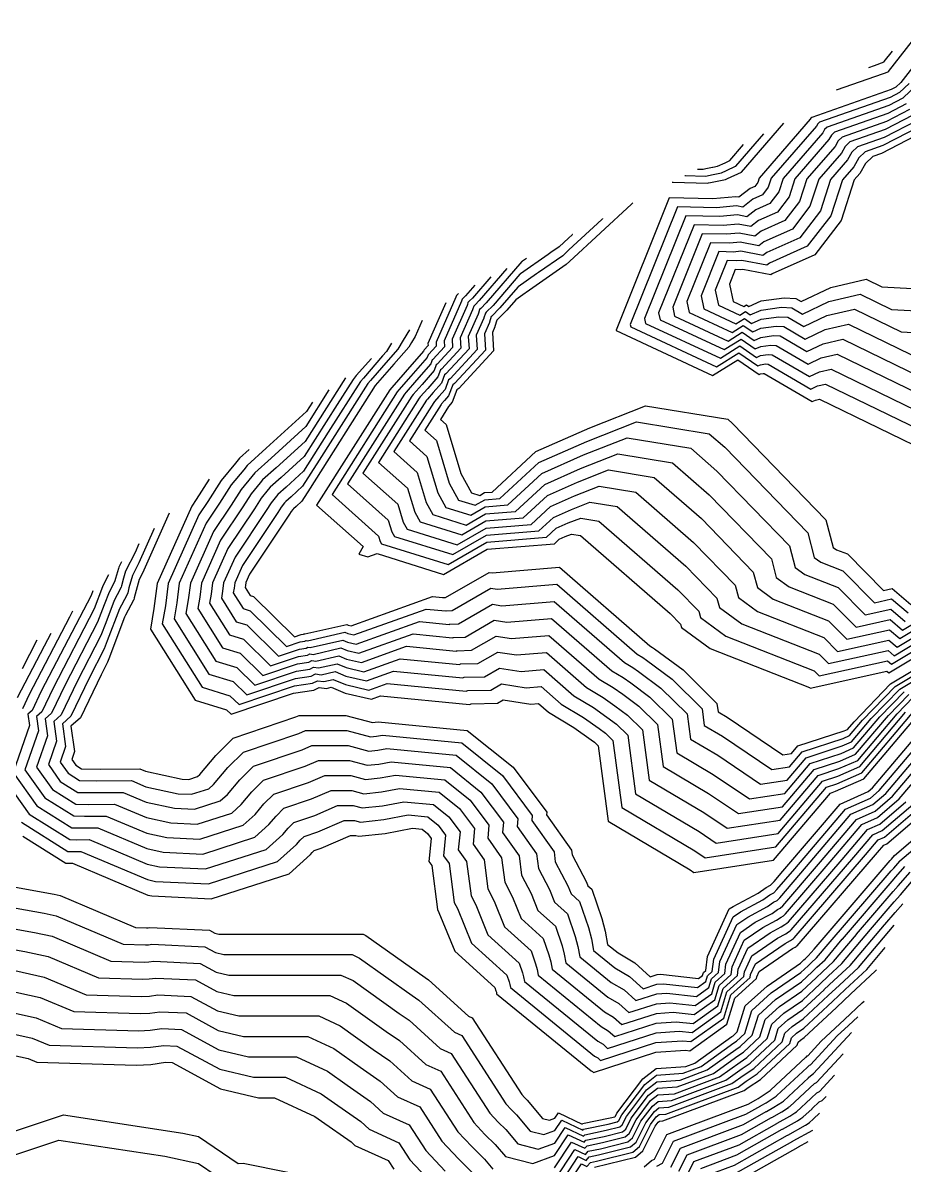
# Model space of a CAD drawing. Header units: millimetres. Extents: x 1157528 to 1158127, y 1280646 to 1281429.
# Drawn here: x 1158005.2 to 1158059.5, y 1281334.3 to 1281404.7 of the extents above; entities that cross this region are included whole.
import ezdxf

# ---------------------------------------------------------------- set-up
doc = ezdxf.new("R2010")
doc.units = ezdxf.units.MM
doc.layers.add('OCTUBRE', color=31, linetype='Continuous')

msp = doc.modelspace()

# ---------------------------------------------------------------- linework, layer by layer
at = {"layer": 'OCTUBRE', "flags": 128}
for points, elevation in [([(1158062.14, 1281404.745), (1158059.273, 1281401.067), (1158058.975, 1281400.787), (1158058.691, 1281400.639), (1158053.786, 1281398.914), (1158053.736, 1281398.868), (1158053.698, 1281398.799), (1158050.554, 1281395.176), (1158050.464, 1281394.899), (1158050.283, 1281394.663), (1158049.992, 1281394.532), (1158049.29, 1281393.986), (1158049.097, 1281394.023), (1158047.698, 1281393.888), (1158045.003, 1281393.956), (1158045.003, 1281393.956), (1158041.728, 1281385.799), (1158041.736, 1281385.765), (1158047.671, 1281382.999), (1158049.227, 1281383.971), (1158050.54, 1281383.067), (1158050.624, 1281383.104), (1158050.782, 1281383.126), (1158050.86, 1281383.121), (1158053.822, 1281381.39), (1158054.025, 1281381.487), (1158054.268, 1281381.543), (1158061.546, 1281378.009)], 239.5), ([(1158055.31, 1281400.604), (1158058.208, 1281401.622), (1158058.503, 1281401.734), (1158058.509, 1281401.742), (1158060.357, 1281404.111)], 240.5), ([(1158057.305, 1281401.99), (1158057.65, 1281402.111), (1158058.241, 1281402.334), (1158058.254, 1281402.351), (1158058.762, 1281403.003)], 241), ([(1158059.781, 1281401), (1158059.185, 1281400.44), (1158058.616, 1281400.145), (1158054.257, 1281398.612), (1158054.157, 1281398.52), (1158054.081, 1281398.382), (1158051.286, 1281395.161), (1158051.106, 1281394.606), (1158050.745, 1281394.135), (1158050.161, 1281393.874), (1158049.538, 1281393.388), (1158049.151, 1281393.462), (1158047.908, 1281393.342), (1158045.512, 1281393.402), (1158045.512, 1281393.402), (1158042.601, 1281386.152), (1158042.636, 1281385.989), (1158047.912, 1281383.53), (1158049.295, 1281384.394), (1158050.462, 1281383.591), (1158050.63, 1281383.665), (1158050.945, 1281383.709), (1158051.103, 1281383.699), (1158053.736, 1281382.16), (1158054.141, 1281382.354), (1158054.626, 1281382.466), (1158062.312, 1281378.735)], 239), ([(1158060.29, 1281400.934), (1158059.395, 1281400.094), (1158058.542, 1281399.65), (1158054.727, 1281398.309), (1158054.577, 1281398.171), (1158054.463, 1281397.964), (1158052.017, 1281395.146), (1158051.749, 1281394.314), (1158051.206, 1281393.608), (1158050.331, 1281393.215), (1158049.785, 1281392.79), (1158049.205, 1281392.901), (1158048.117, 1281392.796), (1158046.021, 1281392.849), (1158046.021, 1281392.849), (1158043.474, 1281386.505), (1158043.536, 1281386.214), (1158048.153, 1281384.062), (1158049.362, 1281384.818), (1158050.384, 1281384.115), (1158050.636, 1281384.226), (1158051.109, 1281384.291), (1158051.345, 1281384.277), (1158053.649, 1281382.931), (1158054.257, 1281383.222), (1158054.985, 1281383.39), (1158061.71, 1281380.125)], 238.5), ([(1158059.605, 1281399.748), (1158058.467, 1281399.156), (1158055.198, 1281398.007), (1158054.998, 1281397.823), (1158054.846, 1281397.546), (1158052.749, 1281395.131), (1158052.391, 1281394.022), (1158051.667, 1281393.08), (1158050.5, 1281392.557), (1158050.033, 1281392.192), (1158049.259, 1281392.34), (1158048.327, 1281392.25), (1158046.53, 1281392.295), (1158046.53, 1281392.295), (1158044.347, 1281386.858), (1158044.436, 1281386.438), (1158048.393, 1281384.593), (1158049.43, 1281385.241), (1158050.306, 1281384.639), (1158050.641, 1281384.787), (1158051.272, 1281384.874), (1158051.588, 1281384.855), (1158053.562, 1281383.701), (1158054.373, 1281384.09), (1158055.343, 1281384.313), (1158061.108, 1281381.515)], 238), ([(1158059.816, 1281399.401), (1158058.393, 1281398.662), (1158055.668, 1281397.704), (1158055.418, 1281397.474), (1158055.228, 1281397.129), (1158053.481, 1281395.116), (1158053.033, 1281393.729), (1158052.129, 1281392.552), (1158050.67, 1281391.898), (1158050.281, 1281391.594), (1158049.313, 1281391.779), (1158048.536, 1281391.704), (1158047.039, 1281391.742), (1158047.039, 1281391.742), (1158045.22, 1281387.211), (1158045.336, 1281386.662), (1158048.634, 1281385.125), (1158049.498, 1281385.665), (1158050.228, 1281385.163), (1158050.647, 1281385.348), (1158051.436, 1281385.457), (1158051.83, 1281385.434), (1158053.475, 1281384.471), (1158054.489, 1281384.958), (1158055.702, 1281385.237), (1158060.506, 1281382.905)], 237.5), ([(1158060.026, 1281399.055), (1158058.318, 1281398.168), (1158056.138, 1281397.401), (1158055.838, 1281397.125), (1158055.61, 1281396.711), (1158054.213, 1281395.1), (1158053.675, 1281393.437), (1158052.59, 1281392.024), (1158050.84, 1281391.239), (1158050.528, 1281390.997), (1158049.368, 1281391.219), (1158048.746, 1281391.159), (1158047.548, 1281391.189), (1158047.548, 1281391.189), (1158046.093, 1281387.564), (1158046.236, 1281386.886), (1158048.874, 1281385.657), (1158049.566, 1281386.089), (1158050.149, 1281385.687), (1158050.653, 1281385.909), (1158051.599, 1281386.04), (1158052.072, 1281386.012), (1158053.389, 1281385.242), (1158054.605, 1281385.825), (1158056.061, 1281386.161), (1158059.903, 1281384.295)], 237), ([(1158045.183, 1281394.917), (1158045.244, 1281394.916), (1158045.246, 1281394.916), (1158045.246, 1281394.916), (1158047.358, 1281394.863), (1158047.415, 1281394.874), (1158047.552, 1281394.902), (1158047.553, 1281394.902), (1158048.479, 1281395.09), (1158048.601, 1281395.146), (1158048.602, 1281395.147), (1158049.458, 1281395.544), (1158049.46, 1281395.547), (1158052.073, 1281398.558)], 240.5), ([(1158060.236, 1281398.709), (1158058.244, 1281397.674), (1158056.609, 1281397.099), (1158056.259, 1281396.777), (1158055.993, 1281396.293), (1158054.945, 1281395.085), (1158054.318, 1281393.145), (1158053.051, 1281391.496), (1158051.009, 1281390.581), (1158050.775, 1281390.399), (1158049.422, 1281390.658), (1158048.955, 1281390.613), (1158048.057, 1281390.635), (1158048.057, 1281390.635), (1158046.965, 1281387.916), (1158047.137, 1281387.11), (1158049.115, 1281386.188), (1158049.634, 1281386.512), (1158050.071, 1281386.211), (1158050.659, 1281386.47), (1158051.763, 1281386.622), (1158052.315, 1281386.59), (1158053.302, 1281386.012), (1158054.721, 1281386.693), (1158056.419, 1281387.084), (1158059.301, 1281385.685), (1158062.964, 1281385.49)], 236.5), ([(1158060.446, 1281398.363), (1158058.169, 1281397.179), (1158057.079, 1281396.796), (1158056.679, 1281396.428), (1158056.375, 1281395.875), (1158055.676, 1281395.07), (1158054.96, 1281392.852), (1158053.512, 1281390.969), (1158051.179, 1281389.922), (1158051.023, 1281389.801), (1158049.476, 1281390.097), (1158049.165, 1281390.067), (1158048.566, 1281390.082), (1158048.566, 1281390.082), (1158047.838, 1281388.269), (1158048.037, 1281387.335), (1158049.356, 1281386.72), (1158049.701, 1281386.936), (1158049.993, 1281386.735), (1158050.665, 1281387.031), (1158051.926, 1281387.205), (1158052.557, 1281387.168), (1158053.215, 1281386.783), (1158054.837, 1281387.561), (1158056.778, 1281388.008), (1158058.699, 1281387.075), (1158062.99, 1281386.847)], 236), ([(1158045.958, 1281395.324), (1158045.994, 1281395.323), (1158045.997, 1281395.323), (1158045.997, 1281395.323), (1158047.227, 1281395.292), (1158047.341, 1281395.315), (1158047.615, 1281395.37), (1158047.617, 1281395.371), (1158048.223, 1281395.493), (1158048.522, 1281395.632), (1158048.525, 1281395.634), (1158049.093, 1281395.897), (1158049.098, 1281395.903), (1158050.83, 1281397.899)], 241), ([(1158060.656, 1281398.016), (1158058.094, 1281396.685), (1158057.55, 1281396.494), (1158057.1, 1281396.08), (1158056.758, 1281395.458), (1158056.408, 1281395.055), (1158055.602, 1281392.56), (1158053.974, 1281390.441), (1158051.348, 1281389.264), (1158051.271, 1281389.203), (1158049.53, 1281389.536), (1158049.374, 1281389.521), (1158049.075, 1281389.528), (1158049.075, 1281389.528), (1158048.711, 1281388.622), (1158048.937, 1281387.559), (1158049.596, 1281387.251), (1158049.769, 1281387.359), (1158049.915, 1281387.259), (1158050.671, 1281387.593), (1158052.09, 1281387.788), (1158052.8, 1281387.746), (1158053.129, 1281387.553), (1158054.953, 1281388.428), (1158057.136, 1281388.931), (1158058.097, 1281388.465), (1158063.015, 1281388.203)], 235.5), ([(1158046.734, 1281395.73), (1158046.744, 1281395.73), (1158046.749, 1281395.729), (1158046.749, 1281395.729), (1158047.095, 1281395.721), (1158047.267, 1281395.755), (1158047.678, 1281395.839), (1158047.681, 1281395.839), (1158047.967, 1281395.897), (1158048.443, 1281396.118), (1158048.448, 1281396.12), (1158048.728, 1281396.251), (1158048.736, 1281396.259), (1158049.587, 1281397.24)], 241.5), ([(1158042.753, 1281393.644), (1158042.749, 1281393.64), (1158042.669, 1281393.566), (1158038.847, 1281390.018), (1158038.655, 1281389.84), (1158036.183, 1281388.111), (1158036.123, 1281388.069), (1158035.553, 1281387.671), (1158035.541, 1281387.662), (1158034.992, 1281387.023), (1158034.402, 1281386.433), (1158034.385, 1281386.416), (1158034.263, 1281386.015), (1158034.259, 1281386.004), (1158034.106, 1281385.657), (1158034.175, 1281384.519), (1158032.032, 1281382.198), (1158031.914, 1281382.115), (1158031.627, 1281381.346), (1158031.501, 1281381.203), (1158031.41, 1281381.098), (1158031.395, 1281381.082), (1158030.894, 1281380.291), (1158031.253, 1281379.971), (1158032.157, 1281376.965), (1158032.813, 1281375.764), (1158033.327, 1281375.604), (1158033.623, 1281375.775), (1158034.085, 1281375.813), (1158036.788, 1281378.304), (1158040.104, 1281379.776), (1158043.548, 1281381.129), (1158048.606, 1281380.301), (1158048.907, 1281380.04), (1158054.659, 1281374.106), (1158055.114, 1281372.402), (1158055.31, 1281372.256), (1158055.991, 1281371.991), (1158058.21, 1281369.738), (1158058.734, 1281369.854), (1158059.893, 1281368.887)], 240.5), ([(1158040.895, 1281392.67), (1158040.887, 1281392.663), (1158040.845, 1281392.624), (1158038.818, 1281390.742), (1158038.434, 1281390.385), (1158036.948, 1281389.347), (1158036.828, 1281389.263), (1158035.689, 1281388.466), (1158035.666, 1281388.45), (1158034.567, 1281387.172), (1158034.062, 1281386.666), (1158034.028, 1281386.632), (1158033.922, 1281386.287), (1158033.916, 1281386.266), (1158033.609, 1281385.571), (1158033.671, 1281384.56), (1158031.765, 1281382.497), (1158031.661, 1281382.423), (1158031.405, 1281381.74), (1158031.154, 1281381.453), (1158030.971, 1281381.244), (1158030.943, 1281381.211), (1158029.94, 1281379.628), (1158030.659, 1281378.989), (1158031.448, 1281376.364), (1158032.02, 1281375.316), (1158033.048, 1281374.995), (1158033.642, 1281375.338), (1158034.564, 1281375.415), (1158036.967, 1281377.628), (1158039.915, 1281378.937), (1158042.976, 1281380.139), (1158047.472, 1281379.404), (1158048.426, 1281378.574), (1158053.539, 1281373.3), (1158053.943, 1281371.785), (1158054.336, 1281371.494), (1158055.699, 1281370.962), (1158057.644, 1281368.986), (1158058.693, 1281369.219), (1158059.723, 1281368.36)], 241), ([(1158039.037, 1281391.697), (1158039.025, 1281391.686), (1158039.02, 1281391.681), (1158038.788, 1281391.466), (1158038.212, 1281390.931), (1158037.714, 1281390.582), (1158037.534, 1281390.456), (1158035.826, 1281389.262), (1158035.79, 1281389.237), (1158034.142, 1281387.32), (1158033.721, 1281386.899), (1158033.67, 1281386.848), (1158033.582, 1281386.56), (1158033.572, 1281386.527), (1158033.112, 1281385.486), (1158033.166, 1281384.601), (1158031.498, 1281382.796), (1158031.407, 1281382.731), (1158031.184, 1281382.133), (1158030.807, 1281381.703), (1158030.533, 1281381.389), (1158030.49, 1281381.34), (1158028.986, 1281378.966), (1158030.064, 1281378.008), (1158030.739, 1281375.764), (1158031.228, 1281374.867), (1158032.77, 1281374.387), (1158033.66, 1281374.901), (1158035.044, 1281375.016), (1158037.146, 1281376.953), (1158039.725, 1281378.098), (1158042.404, 1281379.15), (1158046.339, 1281378.507), (1158047.946, 1281377.108), (1158052.42, 1281372.493), (1158052.773, 1281371.167), (1158053.363, 1281370.731), (1158055.406, 1281369.934), (1158057.079, 1281368.235), (1158058.652, 1281368.584), (1158059.554, 1281367.832)], 241.5), ([(1158036.198, 1281390.223), (1158035.962, 1281390.058), (1158035.914, 1281390.025), (1158033.717, 1281387.469), (1158033.38, 1281387.131), (1158033.313, 1281387.064), (1158033.242, 1281386.833), (1158033.229, 1281386.789), (1158032.615, 1281385.4), (1158032.661, 1281384.642), (1158031.232, 1281383.095), (1158031.154, 1281383.039), (1158030.962, 1281382.527), (1158030.46, 1281381.952), (1158030.095, 1281381.535), (1158030.038, 1281381.469), (1158028.032, 1281378.304), (1158029.47, 1281377.026), (1158030.03, 1281375.163), (1158030.436, 1281374.419), (1158032.491, 1281373.778), (1158033.679, 1281374.464), (1158035.523, 1281374.617), (1158037.325, 1281376.278), (1158039.536, 1281377.259), (1158041.832, 1281378.161), (1158045.205, 1281377.609), (1158047.465, 1281375.642), (1158051.3, 1281371.687), (1158051.603, 1281370.55), (1158052.389, 1281369.969), (1158055.113, 1281368.906), (1158056.514, 1281367.483), (1158058.611, 1281367.949), (1158059.384, 1281367.304), (1158061.557, 1281368.609)], 242), ([(1158034.006, 1281389.09), (1158032.867, 1281387.766), (1158032.698, 1281387.597), (1158032.597, 1281387.496), (1158032.561, 1281387.378), (1158032.541, 1281387.313), (1158031.621, 1281385.23), (1158031.652, 1281384.724), (1158030.699, 1281383.692), (1158030.647, 1281383.656), (1158030.519, 1281383.314), (1158029.766, 1281382.452), (1158029.218, 1281381.826), (1158029.133, 1281381.728), (1158026.125, 1281376.979), (1158028.281, 1281375.062), (1158028.611, 1281373.962), (1158028.851, 1281373.523), (1158031.935, 1281372.562), (1158033.716, 1281373.59), (1158036.483, 1281373.82), (1158037.684, 1281374.927), (1158039.158, 1281375.581), (1158040.689, 1281376.182), (1158042.937, 1281375.814), (1158046.504, 1281372.71), (1158049.06, 1281370.073), (1158049.262, 1281369.316), (1158050.441, 1281368.444), (1158054.528, 1281366.849), (1158055.383, 1281365.98), (1158058.529, 1281366.678), (1158059.044, 1281366.249), (1158062.304, 1281368.207)], 243), ([(1158035, 1281389.604), (1158033.292, 1281387.617), (1158033.039, 1281387.364), (1158032.955, 1281387.28), (1158032.902, 1281387.106), (1158032.885, 1281387.051), (1158032.118, 1281385.315), (1158032.157, 1281384.683), (1158030.965, 1281383.394), (1158030.9, 1281383.347), (1158030.741, 1281382.921), (1158030.113, 1281382.202), (1158029.657, 1281381.68), (1158029.585, 1281381.599), (1158027.079, 1281377.641), (1158028.875, 1281376.044), (1158029.321, 1281374.563), (1158029.644, 1281373.971), (1158032.213, 1281373.17), (1158033.698, 1281374.027), (1158036.003, 1281374.218), (1158037.505, 1281375.602), (1158039.347, 1281376.42), (1158041.261, 1281377.171), (1158044.071, 1281376.712), (1158046.984, 1281374.176), (1158050.18, 1281370.88), (1158050.433, 1281369.933), (1158051.415, 1281369.207), (1158054.821, 1281367.877), (1158055.948, 1281366.732), (1158058.57, 1281367.313), (1158059.214, 1281366.776), (1158061.931, 1281368.408)], 242.5), ([(1158033.011, 1281388.577), (1158032.442, 1281387.914), (1158032.358, 1281387.83), (1158032.24, 1281387.712), (1158032.221, 1281387.651), (1158032.198, 1281387.575), (1158031.124, 1281385.144), (1158031.147, 1281384.765), (1158030.433, 1281383.991), (1158030.394, 1281383.964), (1158030.298, 1281383.708), (1158029.419, 1281382.702), (1158028.78, 1281381.971), (1158028.68, 1281381.857), (1158025.171, 1281376.317), (1158027.686, 1281374.081), (1158027.902, 1281373.362), (1158028.059, 1281373.074), (1158031.656, 1281371.953), (1158033.735, 1281373.153), (1158036.962, 1281373.421), (1158037.863, 1281374.251), (1158038.969, 1281374.742), (1158040.117, 1281375.193), (1158041.803, 1281374.917), (1158046.023, 1281371.245), (1158047.94, 1281369.267), (1158048.092, 1281368.699), (1158049.467, 1281367.681), (1158054.235, 1281365.821), (1158054.818, 1281365.229), (1158058.488, 1281366.043), (1158058.874, 1281365.721), (1158062.677, 1281368.005)], 243.5), ([(1158032.017, 1281388.063), (1158031.882, 1281387.928), (1158031.881, 1281387.924), (1158031.854, 1281387.836), (1158030.627, 1281385.059), (1158030.642, 1281384.806), (1158030.166, 1281384.29), (1158030.14, 1281384.272), (1158030.076, 1281384.101), (1158029.072, 1281382.952), (1158028.342, 1281382.117), (1158028.228, 1281381.986), (1158024.217, 1281375.655), (1158027.092, 1281373.099), (1158027.193, 1281372.761), (1158027.267, 1281372.626), (1158031.378, 1281371.345), (1158033.753, 1281372.716), (1158037.442, 1281373.022), (1158038.042, 1281373.576), (1158038.779, 1281373.903), (1158039.545, 1281374.204), (1158040.669, 1281374.02), (1158045.542, 1281369.779), (1158046.821, 1281368.46), (1158046.922, 1281368.081), (1158048.494, 1281366.919), (1158053.942, 1281364.792), (1158054.252, 1281364.478), (1158058.447, 1281365.408), (1158058.705, 1281365.193), (1158063.051, 1281367.804)], 244), ([(1158031.239, 1281387.482), (1158030.83, 1281386.558), (1158030.13, 1281384.973), (1158030.138, 1281384.847), (1158029.9, 1281384.589), (1158029.887, 1281384.58), (1158029.854, 1281384.495), (1158028.725, 1281383.202), (1158027.904, 1281382.262), (1158027.775, 1281382.115), (1158023.263, 1281374.992), (1158026.129, 1281372.444), (1158025.864, 1281371.978), (1158026.43, 1281371.81), (1158027.001, 1281372.014), (1158031.099, 1281370.736), (1158033.772, 1281372.279), (1158037.921, 1281372.624), (1158038.222, 1281372.9), (1158038.59, 1281373.064), (1158038.973, 1281373.214), (1158039.535, 1281373.122), (1158045.062, 1281368.313), (1158045.701, 1281367.654), (1158045.751, 1281367.464), (1158047.52, 1281366.157), (1158053.65, 1281363.764), (1158053.687, 1281363.726), (1158058.406, 1281364.773), (1158058.535, 1281364.666), (1158063.424, 1281367.602)], 244.5), ([(1158029.784, 1281386.398), (1158029.342, 1281385.396), (1158029.119, 1281385.031), (1158028.949, 1281384.753), (1158028.031, 1281383.701), (1158027.027, 1281382.553), (1158026.87, 1281382.373), (1158022.866, 1281376.052), (1158022.358, 1281375.251), (1158022.001, 1281374.927), (1158021.835, 1281374.776), (1158021.804, 1281374.738), (1158021.694, 1281374.604), (1158021.59, 1281374.443), (1158019.14, 1281370.757), (1158018.904, 1281370.227), (1158018.882, 1281370.055), (1158018.858, 1281369.915), (1158019.165, 1281369.427), (1158019.38, 1281369.361), (1158021.895, 1281366.882), (1158022.323, 1281367.026), (1158022.462, 1281367.048), (1158022.499, 1281367.066), (1158022.549, 1281367.06), (1158025.122, 1281367.648), (1158025.217, 1281367.609), (1158025.398, 1281367.567), (1158030.42, 1281369.362), (1158031.029, 1281369.303), (1158031.035, 1281369.306), (1158031.041, 1281369.308), (1158031.22, 1281369.313), (1158033.898, 1281370.859), (1158034.089, 1281370.829), (1158038.239, 1281371.174), (1158043.801, 1281366.334), (1158043.974, 1281366.231), (1158044.093, 1281366.145), (1158045.862, 1281364.838), (1158047.94, 1281362.781), (1158048.008, 1281362.266), (1158048.569, 1281361.932), (1158052.001, 1281359.607), (1158052.545, 1281359.691), (1158052.936, 1281360.152), (1158055.794, 1281361.086), (1158055.987, 1281361.171), (1158056.391, 1281361.649), (1158058.645, 1281363.976), (1158058.645, 1281363.976), (1158063.535, 1281366.913)], 245.5), ([(1158028.99, 1281385.806), (1158028.605, 1281385.173), (1158028.266, 1281384.617), (1158027.684, 1281383.951), (1158026.589, 1281382.698), (1158026.417, 1281382.502), (1158023.423, 1281377.775), (1158022.407, 1281376.171), (1158021.693, 1281375.523), (1158021.361, 1281375.222), (1158021.299, 1281375.147), (1158021.079, 1281374.878), (1158020.872, 1281374.556), (1158018.694, 1281371.28), (1158018.22, 1281370.22), (1158018.177, 1281369.875), (1158018.13, 1281369.595), (1158018.742, 1281368.62), (1158019.172, 1281368.489), (1158021.408, 1281366.285), (1158022.263, 1281366.574), (1158022.541, 1281366.617), (1158022.615, 1281366.654), (1158022.715, 1281366.641), (1158025.002, 1281367.164), (1158025.192, 1281367.085), (1158025.554, 1281367), (1158030.018, 1281368.596), (1158031.237, 1281368.478), (1158031.249, 1281368.483), (1158031.262, 1281368.488), (1158031.618, 1281368.497), (1158034.006, 1281369.875), (1158034.388, 1281369.817), (1158038.077, 1281370.123), (1158043.021, 1281365.821), (1158043.367, 1281365.614), (1158043.605, 1281365.444), (1158045.177, 1281364.281), (1158047.024, 1281362.453), (1158047.161, 1281361.423), (1158048.284, 1281360.756), (1158051.317, 1281358.701), (1158052.405, 1281358.868), (1158053.187, 1281359.789), (1158055.727, 1281360.62), (1158056.113, 1281360.79), (1158056.922, 1281361.746), (1158058.925, 1281363.815), (1158058.925, 1281363.815), (1158063.272, 1281366.425)], 246), ([(1158027.888, 1281384.983), (1158027.582, 1281384.482), (1158027.337, 1281384.201), (1158026.151, 1281382.844), (1158025.965, 1281382.631), (1158023.98, 1281379.497), (1158022.455, 1281377.092), (1158021.385, 1281376.12), (1158020.887, 1281375.668), (1158020.794, 1281375.555), (1158020.464, 1281375.151), (1158020.153, 1281374.67), (1158018.248, 1281371.802), (1158017.537, 1281370.214), (1158017.473, 1281369.696), (1158017.401, 1281369.276), (1158018.32, 1281367.812), (1158018.965, 1281367.616), (1158020.921, 1281365.688), (1158022.204, 1281366.121), (1158022.621, 1281366.186), (1158022.732, 1281366.242), (1158022.881, 1281366.222), (1158024.883, 1281366.68), (1158025.168, 1281366.561), (1158025.711, 1281366.434), (1158029.617, 1281367.83), (1158031.445, 1281367.653), (1158031.464, 1281367.661), (1158031.482, 1281367.669), (1158032.017, 1281367.682), (1158034.114, 1281368.892), (1158034.687, 1281368.804), (1158037.915, 1281369.072), (1158042.241, 1281365.307), (1158042.761, 1281364.998), (1158043.117, 1281364.742), (1158044.492, 1281363.725), (1158046.109, 1281362.126), (1158046.313, 1281360.58), (1158047.998, 1281359.579), (1158050.632, 1281357.794), (1158052.265, 1281358.045), (1158053.437, 1281359.427), (1158055.661, 1281360.153), (1158056.239, 1281360.409), (1158057.452, 1281361.843), (1158059.205, 1281363.653), (1158059.205, 1281363.653), (1158063.008, 1281365.937)], 246.5), ([(1158026.644, 1281384.056), (1158025.712, 1281382.989), (1158025.512, 1281382.76), (1158024.536, 1281381.22), (1158022.504, 1281378.012), (1158021.077, 1281376.717), (1158020.413, 1281376.114), (1158020.29, 1281375.963), (1158019.849, 1281375.425), (1158019.434, 1281374.783), (1158017.801, 1281372.325), (1158016.853, 1281370.207), (1158016.768, 1281369.517), (1158016.673, 1281368.957), (1158017.898, 1281367.005), (1158018.757, 1281366.744), (1158020.434, 1281365.091), (1158022.144, 1281365.669), (1158022.701, 1281365.755), (1158022.848, 1281365.829), (1158023.048, 1281365.803), (1158024.763, 1281366.195), (1158025.143, 1281366.038), (1158025.868, 1281365.867), (1158029.216, 1281367.064), (1158031.653, 1281366.828), (1158031.678, 1281366.838), (1158031.702, 1281366.849), (1158032.416, 1281366.866), (1158034.222, 1281367.909), (1158034.986, 1281367.791), (1158037.753, 1281368.021), (1158041.461, 1281364.794), (1158042.154, 1281364.381), (1158042.629, 1281364.041), (1158043.808, 1281363.169), (1158045.193, 1281361.798), (1158045.466, 1281359.737), (1158047.713, 1281358.403), (1158049.948, 1281356.888), (1158052.125, 1281357.222), (1158053.688, 1281359.064), (1158055.594, 1281359.687), (1158056.365, 1281360.028), (1158057.982, 1281361.94), (1158059.485, 1281363.491)], 247), ([(1158025.041, 1281382.86), (1158022.553, 1281378.933), (1158020.769, 1281377.313), (1158019.939, 1281376.559), (1158019.785, 1281376.371), (1158019.234, 1281375.699), (1158018.715, 1281374.896), (1158017.354, 1281372.848), (1158016.17, 1281370.2), (1158016.063, 1281369.337), (1158015.944, 1281368.638), (1158017.476, 1281366.198), (1158018.549, 1281365.871), (1158019.947, 1281364.494), (1158022.085, 1281365.216), (1158022.781, 1281365.325), (1158022.965, 1281365.417), (1158023.215, 1281365.383), (1158024.644, 1281365.711), (1158025.119, 1281365.514), (1158026.025, 1281365.301), (1158028.815, 1281366.299), (1158031.862, 1281366.004), (1158031.892, 1281366.016), (1158031.923, 1281366.029), (1158032.814, 1281366.051), (1158034.33, 1281366.926), (1158035.285, 1281366.779), (1158037.59, 1281366.97), (1158040.681, 1281364.281), (1158041.547, 1281363.765), (1158042.141, 1281363.339), (1158043.123, 1281362.613), (1158044.278, 1281361.47), (1158044.619, 1281358.894), (1158047.427, 1281357.226), (1158049.264, 1281355.981), (1158051.985, 1281356.398), (1158053.939, 1281358.702), (1158055.527, 1281359.221), (1158056.491, 1281359.647), (1158058.512, 1281362.036), (1158059.765, 1281363.329)], 247.5), ([(1158024.028, 1281382.105), (1158022.602, 1281379.853), (1158020.461, 1281377.91), (1158019.465, 1281377.005), (1158019.28, 1281376.78), (1158018.618, 1281375.973), (1158017.997, 1281375.009), (1158016.908, 1281373.371), (1158015.487, 1281370.193), (1158015.358, 1281369.158), (1158015.216, 1281368.318), (1158017.053, 1281365.391), (1158018.342, 1281364.998), (1158019.46, 1281363.896), (1158022.025, 1281364.763), (1158022.86, 1281364.894), (1158023.082, 1281365.004), (1158023.381, 1281364.964), (1158024.525, 1281365.226), (1158025.094, 1281364.99), (1158026.181, 1281364.735), (1158028.413, 1281365.533), (1158032.07, 1281365.179), (1158032.106, 1281365.194), (1158032.143, 1281365.209), (1158033.213, 1281365.235), (1158034.438, 1281365.942), (1158035.584, 1281365.766), (1158037.428, 1281365.919), (1158039.9, 1281363.768), (1158040.94, 1281363.149), (1158041.653, 1281362.637), (1158042.439, 1281362.056), (1158043.363, 1281361.142), (1158043.772, 1281358.051), (1158047.141, 1281356.049), (1158048.58, 1281355.075), (1158051.846, 1281355.575), (1158054.19, 1281358.34), (1158055.46, 1281358.755), (1158056.617, 1281359.265), (1158059.043, 1281362.133), (1158060.044, 1281363.168)], 248), ([(1158023.015, 1281381.349), (1158022.651, 1281380.773), (1158020.153, 1281378.507), (1158018.991, 1281377.451), (1158018.775, 1281377.188), (1158018.003, 1281376.247), (1158017.278, 1281375.122), (1158016.461, 1281373.894), (1158014.803, 1281370.186), (1158014.653, 1281368.979), (1158014.487, 1281367.999), (1158016.631, 1281364.584), (1158018.134, 1281364.126), (1158018.973, 1281363.299), (1158021.965, 1281364.311), (1158022.94, 1281364.463), (1158023.198, 1281364.592), (1158023.548, 1281364.545), (1158024.405, 1281364.742), (1158025.07, 1281364.466), (1158026.338, 1281364.168), (1158028.012, 1281364.767), (1158032.278, 1281364.354), (1158032.32, 1281364.371), (1158032.363, 1281364.389), (1158033.612, 1281364.42), (1158034.546, 1281364.959), (1158035.883, 1281364.753), (1158037.266, 1281364.868), (1158039.12, 1281363.255), (1158040.333, 1281362.532), (1158041.165, 1281361.936), (1158041.755, 1281361.5), (1158042.447, 1281360.814), (1158042.924, 1281357.208), (1158046.856, 1281354.873), (1158047.895, 1281354.168), (1158051.706, 1281354.752), (1158054.441, 1281357.977), (1158055.393, 1281358.289), (1158056.743, 1281358.884), (1158059.573, 1281362.23)], 248.5), ([(1158019.115, 1281378.441), (1158018.517, 1281377.897), (1158018.27, 1281377.596), (1158017.388, 1281376.52), (1158016.559, 1281375.236), (1158016.015, 1281374.416), (1158014.12, 1281370.18), (1158013.949, 1281368.8), (1158013.759, 1281367.68), (1158016.209, 1281363.777), (1158017.927, 1281363.253), (1158018.486, 1281362.702), (1158021.906, 1281363.858), (1158023.02, 1281364.032), (1158023.315, 1281364.179), (1158023.714, 1281364.126), (1158024.286, 1281364.257), (1158025.045, 1281363.942), (1158026.495, 1281363.602), (1158027.611, 1281364.001), (1158032.486, 1281363.529), (1158032.535, 1281363.549), (1158032.583, 1281363.57), (1158034.011, 1281363.604), (1158034.655, 1281363.976), (1158036.182, 1281363.74), (1158037.104, 1281363.817), (1158038.34, 1281362.741), (1158039.727, 1281361.916), (1158040.677, 1281361.234), (1158041.07, 1281360.944), (1158041.532, 1281360.487), (1158042.077, 1281356.365), (1158046.57, 1281353.696), (1158047.211, 1281353.262), (1158051.566, 1281353.929), (1158054.691, 1281357.615), (1158055.327, 1281357.822), (1158056.869, 1281358.503), (1158060.103, 1281362.327)], 249), ([(1158016.648, 1281376.6), (1158015.841, 1281375.349), (1158015.569, 1281374.939), (1158013.436, 1281370.173), (1158013.244, 1281368.62), (1158013.03, 1281367.36), (1158015.787, 1281362.969), (1158017.719, 1281362.381), (1158017.999, 1281362.105), (1158021.846, 1281363.406), (1158023.099, 1281363.601), (1158023.431, 1281363.766), (1158023.88, 1281363.707), (1158024.166, 1281363.772), (1158025.021, 1281363.418), (1158026.651, 1281363.035), (1158027.209, 1281363.235), (1158032.694, 1281362.704), (1158032.749, 1281362.726), (1158032.804, 1281362.75), (1158034.409, 1281362.789), (1158034.763, 1281362.993), (1158036.481, 1281362.728), (1158036.942, 1281362.766), (1158037.56, 1281362.228), (1158039.12, 1281361.299), (1158040.189, 1281360.533), (1158040.386, 1281360.387), (1158040.616, 1281360.159), (1158041.23, 1281355.522), (1158046.285, 1281352.519), (1158046.527, 1281352.355), (1158051.426, 1281353.106), (1158054.942, 1281357.252), (1158055.26, 1281357.356), (1158056.995, 1281358.122), (1158060.634, 1281362.424)], 249.5), ([(1158014.186, 1281374.511), (1158012.528, 1281370.804), (1158012.332, 1281370.421), (1158012.028, 1281369.292), (1158011.996, 1281369.173), (1158011.989, 1281369.148), (1158011.497, 1281368.21), (1158011.435, 1281368.092), (1158010.466, 1281365.527), (1158010.385, 1281365.312), (1158009.983, 1281364.539), (1158008.725, 1281361.896), (1158008.128, 1281361.372), (1158008.348, 1281359.803), (1158008.18, 1281359.32), (1158008.425, 1281358.976), (1158008.783, 1281358.751), (1158009.975, 1281358.726), (1158012.375, 1281358.748), (1158012.731, 1281358.598), (1158014.979, 1281358.111), (1158015.386, 1281358.092), (1158015.92, 1281358.264), (1158016.066, 1281358.395), (1158017.052, 1281359.567), (1158018.135, 1281360.641), (1158021.982, 1281361.942), (1158022.184, 1281362.028), (1158025.059, 1281362.028), (1158026.703, 1281361.593), (1158026.883, 1281361.612), (1158027.071, 1281361.647), (1158032.556, 1281361.117), (1158035.377, 1281358.843), (1158037.455, 1281356.067), (1158037.44, 1281355.908), (1158038.98, 1281353.735), (1158039.02, 1281353.434), (1158039.893, 1281351.761), (1158039.986, 1281351.531), (1158040.224, 1281351.316), (1158040.843, 1281349.508), (1158041.048, 1281348.728), (1158041.197, 1281347.915), (1158041.845, 1281347.387), (1158042.878, 1281346.782), (1158043.827, 1281345.923), (1158044.254, 1281346.06), (1158044.458, 1281346.075), (1158046.81, 1281345.822), (1158047.062, 1281346.003), (1158047.117, 1281346.181), (1158047.266, 1281346.316), (1158047.364, 1281347.174), (1158048.705, 1281350.1), (1158048.933, 1281350.258), (1158050.478, 1281351.078), (1158050.974, 1281351.427), (1158051.242, 1281351.576), (1158051.463, 1281351.788), (1158052.013, 1281352.427), (1158055.53, 1281356.574), (1158057.265, 1281357.34), (1158057.533, 1281357.57), (1158061.172, 1281361.872)], 250.5), ([(1158013.251, 1281373.561), (1158012.303, 1281371.443), (1158011.911, 1281370.675), (1158011.701, 1281369.895), (1158011.623, 1281369.605), (1158011.606, 1281369.544), (1158011.237, 1281368.841), (1158011.114, 1281368.605), (1158010.369, 1281366.635), (1158010.18, 1281366.134), (1158009.245, 1281364.336), (1158008.127, 1281361.986), (1158007.596, 1281361.521), (1158007.791, 1281360.126), (1158007.457, 1281359.16), (1158007.946, 1281358.472), (1158008.663, 1281358.022), (1158009.722, 1281358), (1158011.855, 1281358.02), (1158012.746, 1281357.643), (1158014.745, 1281357.21), (1158015.56, 1281357.171), (1158016.626, 1281357.516), (1158016.918, 1281357.778), (1158017.795, 1281358.819), (1158018.758, 1281359.775), (1158022.178, 1281360.931), (1158022.581, 1281361.104), (1158025.137, 1281361.103), (1158026.598, 1281360.716), (1158026.959, 1281360.754), (1158027.334, 1281360.826), (1158032.209, 1281360.354), (1158034.717, 1281358.333), (1158036.564, 1281355.866), (1158036.533, 1281355.547), (1158037.903, 1281353.615), (1158037.981, 1281353.015), (1158038.757, 1281351.528), (1158038.96, 1281351.026), (1158039.478, 1281350.558), (1158040.028, 1281348.951), (1158040.21, 1281348.257), (1158040.343, 1281347.535), (1158041.639, 1281346.479), (1158042.552, 1281345.945), (1158043.39, 1281345.185), (1158044.243, 1281345.461), (1158044.652, 1281345.489), (1158046.743, 1281345.264), (1158047.248, 1281345.628), (1158047.358, 1281345.983), (1158047.656, 1281346.254), (1158047.742, 1281347.016), (1158048.934, 1281349.617), (1158049.391, 1281349.932), (1158050.764, 1281350.662), (1158051.205, 1281350.972), (1158051.443, 1281351.104), (1158051.64, 1281351.292), (1158052.741, 1281352.572), (1158055.867, 1281356.257), (1158057.409, 1281356.938), (1158057.946, 1281357.398), (1158061.18, 1281361.222)], 251), ([(1158012.315, 1281372.61), (1158012.079, 1281372.081), (1158011.491, 1281370.93), (1158011.374, 1281370.499), (1158011.25, 1281370.038), (1158011.223, 1281369.939), (1158010.978, 1281369.472), (1158010.793, 1281369.119), (1158010.273, 1281367.742), (1158009.976, 1281366.956), (1158008.507, 1281364.133), (1158007.528, 1281362.077), (1158007.064, 1281361.67), (1158007.235, 1281360.45), (1158006.733, 1281359.001), (1158007.467, 1281357.967), (1158008.542, 1281357.293), (1158009.469, 1281357.274), (1158011.335, 1281357.291), (1158012.762, 1281356.687), (1158014.511, 1281356.309), (1158015.733, 1281356.251), (1158017.333, 1281356.767), (1158017.771, 1281357.161), (1158018.538, 1281358.072), (1158019.38, 1281358.908), (1158022.373, 1281359.919), (1158022.978, 1281360.179), (1158025.214, 1281360.178), (1158026.492, 1281359.84), (1158027.034, 1281359.897), (1158027.597, 1281360.005), (1158031.863, 1281359.592), (1158034.058, 1281357.823), (1158035.674, 1281355.664), (1158035.627, 1281355.187), (1158036.825, 1281353.496), (1158036.943, 1281352.595), (1158037.622, 1281351.294), (1158037.935, 1281350.521), (1158038.732, 1281349.8), (1158039.213, 1281348.394), (1158039.373, 1281347.787), (1158039.488, 1281347.155), (1158041.433, 1281345.571), (1158042.225, 1281345.108), (1158042.953, 1281344.448), (1158044.233, 1281344.861), (1158044.847, 1281344.904), (1158046.676, 1281344.707), (1158047.434, 1281345.252), (1158047.598, 1281345.786), (1158048.046, 1281346.191), (1158048.121, 1281346.858), (1158049.164, 1281349.134), (1158049.849, 1281349.606), (1158051.05, 1281350.245), (1158051.436, 1281350.516), (1158051.645, 1281350.632), (1158051.817, 1281350.796), (1158053.468, 1281352.716), (1158056.203, 1281355.941), (1158057.553, 1281356.537), (1158058.358, 1281357.227), (1158061.188, 1281360.573)], 251.5), ([(1158011.24, 1281371.517), (1158011.07, 1281371.184), (1158011.048, 1281371.102), (1158010.877, 1281370.47), (1158010.841, 1281370.335), (1158010.719, 1281370.103), (1158010.472, 1281369.632), (1158010.176, 1281368.85), (1158009.772, 1281367.778), (1158007.769, 1281363.93), (1158006.93, 1281362.168), (1158006.532, 1281361.819), (1158006.679, 1281360.773), (1158006.009, 1281358.841), (1158006.988, 1281357.463), (1158008.421, 1281356.564), (1158009.216, 1281356.548), (1158010.816, 1281356.562), (1158012.778, 1281355.732), (1158014.277, 1281355.408), (1158015.907, 1281355.331), (1158018.039, 1281356.019), (1158018.624, 1281356.544), (1158019.281, 1281357.325), (1158020.003, 1281358.041), (1158022.568, 1281358.908), (1158023.375, 1281359.254), (1158025.292, 1281359.254), (1158026.387, 1281358.964), (1158027.109, 1281359.039), (1158027.86, 1281359.183), (1158031.516, 1281358.829), (1158033.398, 1281357.313), (1158034.783, 1281355.463), (1158034.72, 1281354.826), (1158035.748, 1281353.377), (1158035.904, 1281352.176), (1158036.487, 1281351.06), (1158036.909, 1281350.017), (1158037.986, 1281349.043), (1158038.398, 1281347.837), (1158038.535, 1281347.317), (1158038.634, 1281346.775), (1158041.227, 1281344.664), (1158041.899, 1281344.27), (1158042.517, 1281343.711), (1158044.222, 1281344.262), (1158045.041, 1281344.318), (1158046.609, 1281344.149), (1158047.619, 1281344.876), (1158047.838, 1281345.588), (1158048.435, 1281346.129), (1158048.5, 1281346.7), (1158049.394, 1281348.651), (1158050.307, 1281349.281), (1158051.337, 1281349.828), (1158051.668, 1281350.061), (1158051.846, 1281350.16), (1158051.994, 1281350.301), (1158054.196, 1281352.861), (1158056.54, 1281355.625), (1158057.697, 1281356.135), (1158058.771, 1281357.056), (1158061.196, 1281359.924)], 252), ([(1158010.449, 1281370.713), (1158010.15, 1281370.145), (1158010.08, 1281369.957), (1158009.567, 1281368.6), (1158007.031, 1281363.727), (1158006.332, 1281362.258), (1158006.001, 1281361.968), (1158006.123, 1281361.096), (1158005.285, 1281358.681), (1158006.508, 1281356.959), (1158008.3, 1281355.836), (1158008.962, 1281355.822), (1158010.296, 1281355.834), (1158012.794, 1281354.777), (1158014.043, 1281354.506), (1158016.08, 1281354.41), (1158018.745, 1281355.271), (1158019.477, 1281355.927), (1158020.024, 1281356.577), (1158020.626, 1281357.174), (1158022.763, 1281357.897), (1158023.772, 1281358.329), (1158025.369, 1281358.329), (1158026.282, 1281358.087), (1158027.184, 1281358.182), (1158028.123, 1281358.362), (1158031.17, 1281358.066), (1158032.738, 1281356.803), (1158033.892, 1281355.262), (1158033.814, 1281354.465), (1158034.67, 1281353.258), (1158034.866, 1281351.756), (1158035.351, 1281350.827), (1158035.883, 1281349.512), (1158037.239, 1281348.285), (1158037.583, 1281347.281), (1158037.697, 1281346.847), (1158037.78, 1281346.396), (1158041.021, 1281343.756), (1158041.573, 1281343.433), (1158042.08, 1281342.974), (1158044.212, 1281343.662), (1158045.235, 1281343.732), (1158046.542, 1281343.592), (1158047.805, 1281344.501), (1158048.079, 1281345.39), (1158048.825, 1281346.066), (1158048.879, 1281346.542), (1158049.623, 1281348.168), (1158050.765, 1281348.955), (1158051.623, 1281349.411), (1158051.899, 1281349.605), (1158052.048, 1281349.688), (1158052.171, 1281349.806), (1158054.924, 1281353.005), (1158056.877, 1281355.309), (1158057.841, 1281355.734), (1158059.183, 1281356.884), (1158061.204, 1281359.275)], 252.5), ([(1158009.477, 1281369.726), (1158009.363, 1281369.423), (1158006.293, 1281363.524), (1158005.734, 1281362.349), (1158005.469, 1281362.116), (1158005.566, 1281361.419), (1158004.562, 1281358.521), (1158006.029, 1281356.455), (1158008.18, 1281355.107), (1158008.709, 1281355.095), (1158009.776, 1281355.105), (1158012.81, 1281353.822), (1158013.809, 1281353.605), (1158016.253, 1281353.49), (1158019.452, 1281354.523), (1158020.329, 1281355.309), (1158020.767, 1281355.83), (1158021.249, 1281356.308), (1158022.959, 1281356.886), (1158024.168, 1281357.405), (1158025.446, 1281357.404), (1158026.177, 1281357.211), (1158027.26, 1281357.325), (1158028.386, 1281357.54), (1158030.824, 1281357.304), (1158032.078, 1281356.293), (1158033.001, 1281355.06), (1158032.908, 1281354.104), (1158033.592, 1281353.138), (1158033.828, 1281351.336), (1158034.216, 1281350.593), (1158034.857, 1281349.007), (1158036.493, 1281347.527), (1158036.769, 1281346.724), (1158036.86, 1281346.377), (1158036.926, 1281346.016), (1158040.815, 1281342.848), (1158041.247, 1281342.595), (1158041.643, 1281342.236), (1158044.202, 1281343.062), (1158045.429, 1281343.147), (1158046.474, 1281343.035), (1158047.99, 1281344.125), (1158048.319, 1281345.192), (1158049.214, 1281346.003), (1158049.257, 1281346.385), (1158049.853, 1281347.685), (1158051.224, 1281348.63), (1158051.91, 1281348.995), (1158052.13, 1281349.15), (1158052.25, 1281349.216), (1158052.348, 1281349.31), (1158055.651, 1281353.149), (1158057.214, 1281354.992), (1158057.985, 1281355.333), (1158059.595, 1281356.713)], 253), ([(1158008.227, 1281368.456), (1158008.043, 1281368.102), (1158005.555, 1281363.321), (1158005.136, 1281362.44)], 253.5), ([(1158006.885, 1281367.092), (1158006.476, 1281366.305), (1158004.817, 1281363.118)], 254), ([(1158006.034, 1281366.672), (1158005.113, 1281364.902)], 254.5), ([(1158003.838, 1281358.361), (1158005.55, 1281355.951), (1158008.059, 1281354.378), (1158008.456, 1281354.369), (1158009.256, 1281354.377), (1158012.826, 1281352.867), (1158013.575, 1281352.704), (1158016.427, 1281352.57), (1158020.158, 1281353.775), (1158021.182, 1281354.692), (1158021.511, 1281355.083), (1158021.872, 1281355.441), (1158023.154, 1281355.875), (1158024.565, 1281356.48), (1158025.524, 1281356.48), (1158026.072, 1281356.335), (1158027.335, 1281356.467), (1158028.649, 1281356.718), (1158030.477, 1281356.542), (1158031.418, 1281355.784), (1158032.11, 1281354.859), (1158032.001, 1281353.743), (1158032.515, 1281353.019), (1158032.789, 1281350.917), (1158033.08, 1281350.359), (1158033.831, 1281348.502), (1158035.747, 1281346.769), (1158035.954, 1281346.167), (1158036.022, 1281345.907), (1158036.072, 1281345.636), (1158040.609, 1281341.94), (1158040.92, 1281341.758), (1158041.206, 1281341.499), (1158044.191, 1281342.463), (1158045.623, 1281342.562), (1158046.407, 1281342.477), (1158048.175, 1281343.749), (1158048.559, 1281344.994), (1158049.603, 1281345.941), (1158049.636, 1281346.227), (1158050.083, 1281347.202), (1158051.682, 1281348.305), (1158052.197, 1281348.578), (1158052.362, 1281348.694), (1158052.451, 1281348.744), (1158052.525, 1281348.815), (1158056.379, 1281353.294), (1158057.551, 1281354.676), (1158058.129, 1281354.931), (1158060.008, 1281356.542)], 253.5), ([(1158005.071, 1281355.446), (1158007.938, 1281353.649), (1158008.203, 1281353.643), (1158008.737, 1281353.648), (1158012.841, 1281351.911), (1158013.341, 1281351.803), (1158016.6, 1281351.65), (1158020.865, 1281353.026), (1158022.035, 1281354.075), (1158022.254, 1281354.336), (1158022.494, 1281354.574), (1158023.349, 1281354.863), (1158024.962, 1281355.555), (1158025.601, 1281355.555), (1158025.966, 1281355.459), (1158027.41, 1281355.61), (1158028.912, 1281355.897), (1158030.131, 1281355.779), (1158030.758, 1281355.274), (1158031.22, 1281354.657), (1158031.095, 1281353.383), (1158031.437, 1281352.9), (1158031.751, 1281350.497), (1158031.945, 1281350.125), (1158032.806, 1281347.998), (1158035.001, 1281346.012), (1158035.139, 1281345.61), (1158035.184, 1281345.436), (1158035.217, 1281345.256), (1158040.403, 1281341.032), (1158040.594, 1281340.92), (1158040.769, 1281340.762), (1158044.181, 1281341.863), (1158045.818, 1281341.976), (1158046.34, 1281341.92), (1158048.361, 1281343.373), (1158048.799, 1281344.797), (1158049.993, 1281345.878), (1158050.015, 1281346.069), (1158050.313, 1281346.719), (1158052.14, 1281347.979), (1158052.483, 1281348.161), (1158052.593, 1281348.239), (1158052.653, 1281348.272), (1158052.702, 1281348.319), (1158057.106, 1281353.438), (1158057.887, 1281354.36), (1158058.273, 1281354.53), (1158060.42, 1281356.371)], 254), ([(1158005.159, 1281354.587), (1158007.818, 1281352.92), (1158007.95, 1281352.917), (1158008.217, 1281352.92), (1158012.857, 1281350.956), (1158013.107, 1281350.902), (1158016.774, 1281350.729), (1158021.572, 1281352.278), (1158022.887, 1281353.458), (1158022.997, 1281353.588), (1158023.117, 1281353.708), (1158023.545, 1281353.852), (1158025.359, 1281354.631), (1158025.679, 1281354.631), (1158025.861, 1281354.582), (1158027.486, 1281354.752), (1158029.175, 1281355.076), (1158029.784, 1281355.016), (1158030.098, 1281354.764), (1158030.329, 1281354.455), (1158030.188, 1281353.022), (1158030.36, 1281352.78), (1158030.712, 1281350.078), (1158030.809, 1281349.892), (1158031.78, 1281347.493), (1158034.255, 1281345.254), (1158034.324, 1281345.053), (1158034.347, 1281344.966), (1158034.363, 1281344.876), (1158040.197, 1281340.124), (1158040.268, 1281340.083), (1158040.332, 1281340.025), (1158044.17, 1281341.264), (1158046.012, 1281341.39), (1158046.273, 1281341.362), (1158048.546, 1281342.998), (1158049.04, 1281344.599), (1158050.383, 1281345.816), (1158050.393, 1281345.911), (1158050.542, 1281346.236), (1158052.598, 1281347.654), (1158052.769, 1281347.745), (1158052.825, 1281347.783), (1158052.854, 1281347.8), (1158052.879, 1281347.823), (1158057.833, 1281353.583), (1158058.224, 1281354.043), (1158058.417, 1281354.128), (1158060.833, 1281356.199)], 254.5), ([(1158000.157, 1281352.26), (1158007.092, 1281351.012), (1158007.453, 1281350.934), (1158012.111, 1281348.963), (1158012.793, 1281348.942), (1158012.894, 1281348.947), (1158012.994, 1281348.962), (1158016.661, 1281348.789), (1158016.99, 1281348.61), (1158017.251, 1281348.548), (1158026.132, 1281348.55), (1158026.295, 1281348.474), (1158029.955, 1281345.88), (1158030.158, 1281345.738), (1158032.633, 1281343.499), (1158032.862, 1281343.395), (1158035.912, 1281338.66), (1158036.084, 1281338.477), (1158036.241, 1281338.321), (1158037.199, 1281337.191), (1158037.621, 1281337.082), (1158037.959, 1281337.207), (1158038.17, 1281337.526), (1158039.63, 1281336.834), (1158039.657, 1281336.866), (1158041.359, 1281337.217), (1158041.64, 1281337.288), (1158041.69, 1281337.331), (1158041.775, 1281337.5), (1158043.374, 1281339.619), (1158044.188, 1281340.259), (1158046.029, 1281340.386), (1158046.586, 1281340.595), (1158048.859, 1281342.23), (1158048.943, 1281342.285), (1158049.194, 1281342.52), (1158049.688, 1281344.121), (1158051.03, 1281345.338), (1158053.086, 1281346.756), (1158053.306, 1281346.961), (1158053.306, 1281346.961), (1158053.406, 1281347.054), (1158053.573, 1281347.209), (1158053.926, 1281347.629), (1158053.928, 1281347.631), (1158058.623, 1281353.088), (1158058.699, 1281353.177), (1158058.883, 1281353.39), (1158058.883, 1281353.39), (1158058.89, 1281353.395), (1158061.032, 1281355.232)], 255.5), ([(1158000.346, 1281350.939), (1158006.486, 1281349.834), (1158007.209, 1281349.676), (1158011.349, 1281347.924), (1158012.713, 1281347.884), (1158012.914, 1281347.894), (1158013.115, 1281347.923), (1158016.374, 1281347.769), (1158017.034, 1281347.411), (1158017.555, 1281347.287), (1158025.45, 1281347.289), (1158025.903, 1281347.077), (1158029.156, 1281344.771), (1158029.563, 1281344.487), (1158031.758, 1281342.502), (1158032.214, 1281342.294), (1158034.925, 1281338.085), (1158035.27, 1281337.719), (1158035.584, 1281337.408), (1158036.434, 1281336.405), (1158037.277, 1281336.187), (1158037.952, 1281336.439), (1158038.374, 1281337.077), (1158039.672, 1281336.462), (1158039.727, 1281336.524), (1158041.24, 1281336.837), (1158041.801, 1281336.977), (1158041.901, 1281337.064), (1158042.071, 1281337.401), (1158043.493, 1281339.285), (1158044.216, 1281339.854), (1158045.853, 1281339.967), (1158046.965, 1281340.384), (1158048.986, 1281341.838), (1158049.154, 1281341.948), (1158049.657, 1281342.419), (1158050.095, 1281343.842), (1158051.289, 1281344.923), (1158053.116, 1281346.183), (1158053.556, 1281346.593), (1158053.556, 1281346.594), (1158053.755, 1281346.779), (1158054.089, 1281347.09), (1158054.796, 1281347.929), (1158054.801, 1281347.935), (1158058.684, 1281352.449), (1158058.838, 1281352.627), (1158059.205, 1281353.054), (1158059.205, 1281353.054), (1158059.219, 1281353.063), (1158060.819, 1281354.435)], 256), ([(1158000.536, 1281349.617), (1158005.881, 1281348.655), (1158006.964, 1281348.419), (1158010.588, 1281346.886), (1158012.633, 1281346.825), (1158012.935, 1281346.84), (1158013.236, 1281346.883), (1158016.088, 1281346.749), (1158017.077, 1281346.212), (1158017.859, 1281346.026), (1158024.767, 1281346.028), (1158025.511, 1281345.681), (1158028.357, 1281343.663), (1158028.967, 1281343.237), (1158030.882, 1281341.505), (1158031.566, 1281341.193), (1158033.939, 1281337.511), (1158034.455, 1281336.962), (1158034.927, 1281336.494), (1158035.668, 1281335.62), (1158036.932, 1281335.293), (1158037.946, 1281335.67), (1158038.579, 1281336.627), (1158039.715, 1281336.089), (1158039.796, 1281336.183), (1158041.12, 1281336.456), (1158041.962, 1281336.667), (1158042.111, 1281336.796), (1158042.367, 1281337.303), (1158043.611, 1281338.951), (1158044.244, 1281339.449), (1158045.676, 1281339.548), (1158047.345, 1281340.174), (1158049.113, 1281341.446), (1158049.365, 1281341.611), (1158050.119, 1281342.317), (1158050.503, 1281343.562), (1158051.547, 1281344.509), (1158053.146, 1281345.611), (1158053.805, 1281346.226), (1158053.807, 1281346.227), (1158054.105, 1281346.505), (1158054.606, 1281346.972), (1158055.666, 1281348.23), (1158055.673, 1281348.238), (1158058.746, 1281351.81), (1158058.976, 1281352.077), (1158059.526, 1281352.717)], 256.5), ([(1158000.726, 1281348.295), (1158005.275, 1281347.476), (1158006.72, 1281347.162), (1158009.826, 1281345.848), (1158012.553, 1281345.767), (1158012.956, 1281345.787), (1158013.357, 1281345.844), (1158015.802, 1281345.729), (1158017.121, 1281345.013), (1158018.163, 1281344.765), (1158024.084, 1281344.767), (1158025.118, 1281344.284), (1158027.558, 1281342.554), (1158028.372, 1281341.987), (1158030.006, 1281340.509), (1158030.919, 1281340.092), (1158032.952, 1281336.936), (1158033.641, 1281336.204), (1158034.27, 1281335.58), (1158034.902, 1281334.834), (1158036.588, 1281334.399), (1158037.94, 1281334.902), (1158038.783, 1281336.178), (1158039.757, 1281335.717), (1158039.866, 1281335.841), (1158041, 1281336.076), (1158042.123, 1281336.356), (1158042.322, 1281336.529), (1158042.663, 1281337.204), (1158043.73, 1281338.617), (1158044.272, 1281339.044), (1158045.5, 1281339.129), (1158047.724, 1281339.963), (1158049.24, 1281341.054), (1158049.576, 1281341.274), (1158050.582, 1281342.215), (1158050.91, 1281343.283), (1158051.806, 1281344.094), (1158053.176, 1281345.039), (1158054.055, 1281345.858), (1158054.057, 1281345.86), (1158054.455, 1281346.231), (1158055.122, 1281346.853), (1158056.537, 1281348.531), (1158056.545, 1281348.541), (1158058.808, 1281351.171), (1158059.114, 1281351.527), (1158059.848, 1281352.381)], 257), ([(1158037.934, 1281334.133), (1158038.988, 1281335.728), (1158039.799, 1281335.344), (1158039.935, 1281335.499), (1158040.88, 1281335.695), (1158042.283, 1281336.046), (1158042.533, 1281336.262), (1158042.96, 1281337.106), (1158043.848, 1281338.283), (1158044.3, 1281338.639), (1158045.323, 1281338.71), (1158048.104, 1281339.753), (1158049.367, 1281340.661), (1158049.786, 1281340.937), (1158051.044, 1281342.113), (1158051.318, 1281343.003), (1158052.064, 1281343.679), (1158053.206, 1281344.467), (1158054.305, 1281345.491), (1158054.307, 1281345.493), (1158054.804, 1281345.956), (1158055.639, 1281346.734), (1158057.407, 1281348.832), (1158057.417, 1281348.844), (1158058.869, 1281350.532), (1158059.252, 1281350.978), (1158060.17, 1281352.044)], 257.5), ([(1158037.927, 1281333.364), (1158039.192, 1281335.279), (1158039.841, 1281334.971), (1158040.004, 1281335.158), (1158040.761, 1281335.314), (1158042.444, 1281335.736), (1158042.744, 1281335.995), (1158043.256, 1281337.008), (1158043.966, 1281337.95), (1158044.328, 1281338.234), (1158045.146, 1281338.29), (1158048.484, 1281339.543), (1158049.494, 1281340.269), (1158049.997, 1281340.6), (1158051.506, 1281342.012), (1158051.726, 1281342.723), (1158052.322, 1281343.264), (1158053.236, 1281343.894), (1158054.555, 1281345.124), (1158054.557, 1281345.126), (1158055.154, 1281345.682), (1158056.155, 1281346.616), (1158058.277, 1281349.132), (1158058.29, 1281349.148), (1158058.931, 1281349.893), (1158059.391, 1281350.428)], 258), ([(1158037.921, 1281332.596), (1158039.397, 1281334.829), (1158039.883, 1281334.599), (1158040.074, 1281334.816), (1158040.641, 1281334.934), (1158042.605, 1281335.425), (1158042.955, 1281335.728), (1158043.552, 1281336.909), (1158044.085, 1281337.616), (1158044.356, 1281337.829), (1158044.97, 1281337.871), (1158048.863, 1281339.332), (1158049.621, 1281339.877), (1158050.208, 1281340.263), (1158051.969, 1281341.91), (1158052.133, 1281342.444), (1158052.581, 1281342.849), (1158053.266, 1281343.322), (1158054.805, 1281344.756), (1158054.808, 1281344.759), (1158055.504, 1281345.408), (1158056.672, 1281346.497), (1158058.866, 1281349.1)], 258.5), ([(1158037.915, 1281331.827), (1158039.601, 1281334.38), (1158039.926, 1281334.226), (1158040.143, 1281334.475), (1158040.521, 1281334.553), (1158042.766, 1281335.115), (1158043.165, 1281335.46), (1158043.848, 1281336.811), (1158044.203, 1281337.282), (1158044.384, 1281337.424), (1158044.793, 1281337.452), (1158049.243, 1281339.122), (1158049.748, 1281339.485), (1158050.419, 1281339.926), (1158052.431, 1281341.808), (1158052.541, 1281342.164), (1158052.839, 1281342.435), (1158053.296, 1281342.75), (1158055.055, 1281344.389), (1158055.058, 1281344.392), (1158055.853, 1281345.134), (1158057.188, 1281346.378), (1158058.321, 1281347.722)], 259), ([(1158004.67, 1281346.298), (1158006.476, 1281345.904), (1158009.064, 1281344.809), (1158012.474, 1281344.708), (1158012.976, 1281344.733), (1158013.478, 1281344.805), (1158015.515, 1281344.709), (1158017.164, 1281343.814), (1158018.468, 1281343.505), (1158023.402, 1281343.506), (1158024.726, 1281342.887), (1158026.759, 1281341.446), (1158027.776, 1281340.736), (1158029.13, 1281339.512), (1158030.272, 1281338.992), (1158031.966, 1281336.361), (1158032.827, 1281335.446), (1158033.613, 1281334.667), (1158034.137, 1281334.049)], 257.5), ([(1158040.402, 1281334.173), (1158042.927, 1281334.804), (1158043.376, 1281335.193), (1158044.144, 1281336.712), (1158044.322, 1281336.948), (1158044.412, 1281337.019), (1158044.617, 1281337.033), (1158049.622, 1281338.911), (1158049.875, 1281339.093), (1158050.63, 1281339.589), (1158052.894, 1281341.707), (1158052.948, 1281341.885), (1158053.098, 1281342.02), (1158053.326, 1281342.177), (1158055.304, 1281344.022), (1158055.308, 1281344.025), (1158056.203, 1281344.859), (1158057.705, 1281346.259), (1158057.776, 1281346.344)], 259.5), ([(1158004.064, 1281345.119), (1158006.232, 1281344.647), (1158008.302, 1281343.771), (1158012.394, 1281343.649), (1158012.997, 1281343.68), (1158013.6, 1281343.766), (1158015.229, 1281343.689), (1158017.207, 1281342.615), (1158018.772, 1281342.244), (1158022.719, 1281342.245), (1158024.334, 1281341.491), (1158025.96, 1281340.338), (1158027.181, 1281339.486), (1158028.255, 1281338.515), (1158029.624, 1281337.891), (1158030.98, 1281335.786), (1158032.013, 1281334.688), (1158032.956, 1281333.753)], 258), ([(1158003.459, 1281343.94), (1158005.988, 1281343.39), (1158007.54, 1281342.733), (1158012.314, 1281342.591), (1158013.018, 1281342.626), (1158013.721, 1281342.727), (1158014.943, 1281342.669), (1158017.251, 1281341.416), (1158019.076, 1281340.983), (1158022.036, 1281340.983), (1158023.941, 1281340.094), (1158025.161, 1281339.229), (1158026.585, 1281338.236), (1158027.379, 1281337.518), (1158028.977, 1281336.79), (1158029.993, 1281335.211), (1158031.199, 1281333.93)], 258.5), ([(1158043.459, 1281334.192), (1158043.908, 1281334.581), (1158044.09, 1281334.677), (1158044.857, 1281336.196), (1158049.863, 1281338.074), (1158050.33, 1281338.336), (1158050.333, 1281338.338), (1158050.487, 1281338.424), (1158051.22, 1281338.906), (1158051.221, 1281338.907), (1158051.242, 1281338.92), (1158053.431, 1281340.968), (1158053.433, 1281340.97), (1158053.505, 1281341.038), (1158053.536, 1281341.052), (1158054.359, 1281341.94), (1158055.804, 1281343.287), (1158055.808, 1281343.291), (1158056.902, 1281344.311), (1158057.013, 1281344.414)], 260.5), ([(1158044.229, 1281334.236), (1158044.592, 1281334.427), (1158045.275, 1281335.778), (1158049.724, 1281337.447), (1158050.658, 1281337.972), (1158050.663, 1281337.975), (1158050.972, 1281338.148), (1158051.6, 1281338.56), (1158051.601, 1281338.561), (1158051.643, 1281338.589), (1158053.506, 1281340.332), (1158053.51, 1281340.336), (1158053.655, 1281340.471), (1158053.717, 1281340.499), (1158055.362, 1281342.275), (1158056.054, 1281342.919), (1158056.059, 1281342.924), (1158056.633, 1281343.459)], 261), ([(1158002.854, 1281342.762), (1158005.743, 1281342.133), (1158006.779, 1281341.695), (1158012.234, 1281341.532), (1158013.039, 1281341.573), (1158013.842, 1281341.687), (1158014.657, 1281341.649), (1158017.294, 1281340.217), (1158019.38, 1281339.722), (1158021.353, 1281339.722), (1158023.549, 1281338.697), (1158024.362, 1281338.121), (1158025.99, 1281336.986), (1158026.503, 1281336.521), (1158028.329, 1281335.689), (1158029.007, 1281334.637), (1158030.384, 1281333.173)], 259), ([(1158045.095, 1281334.178), (1158045.692, 1281335.359), (1158049.585, 1281336.82), (1158050.986, 1281337.607), (1158050.994, 1281337.612), (1158051.456, 1281337.871), (1158051.979, 1281338.215), (1158051.981, 1281338.216), (1158052.044, 1281338.257), (1158053.581, 1281339.695), (1158053.587, 1281339.701), (1158053.804, 1281339.904), (1158053.897, 1281339.946), (1158056.241, 1281342.475)], 261.5), ([(1158002.248, 1281341.583), (1158005.499, 1281340.875), (1158006.017, 1281340.656), (1158012.154, 1281340.474), (1158013.059, 1281340.519), (1158013.963, 1281340.648), (1158014.37, 1281340.629), (1158017.338, 1281339.019), (1158019.684, 1281338.461), (1158020.671, 1281338.461), (1158023.156, 1281337.301), (1158023.563, 1281337.012), (1158025.394, 1281335.735), (1158025.628, 1281335.524), (1158027.681, 1281334.588), (1158028.02, 1281334.062)], 259.5), ([(1158045.597, 1281333.928), (1158046.109, 1281334.941), (1158049.446, 1281336.193), (1158051.314, 1281337.242), (1158051.324, 1281337.248), (1158051.941, 1281337.595), (1158052.358, 1281337.869), (1158052.361, 1281337.87), (1158052.445, 1281337.926), (1158053.656, 1281339.059), (1158053.664, 1281339.067), (1158053.954, 1281339.337), (1158054.078, 1281339.393), (1158055.717, 1281341.162)], 262), ([(1158046.1, 1281333.679), (1158046.526, 1281334.523), (1158049.308, 1281335.566), (1158051.642, 1281336.878), (1158051.655, 1281336.885), (1158052.426, 1281337.319), (1158052.738, 1281337.523), (1158052.741, 1281337.525), (1158052.846, 1281337.594), (1158053.731, 1281338.422), (1158053.741, 1281338.432), (1158054.103, 1281338.771), (1158054.258, 1281338.84), (1158055.194, 1281339.85)], 262.5), ([(1158046.944, 1281334.105), (1158049.169, 1281334.94), (1158051.97, 1281336.513), (1158051.985, 1281336.522), (1158052.911, 1281337.042), (1158053.117, 1281337.177), (1158053.121, 1281337.18), (1158053.246, 1281337.262), (1158053.806, 1281337.786), (1158053.818, 1281337.798), (1158054.252, 1281338.204), (1158054.438, 1281338.287), (1158054.67, 1281338.537)], 263), ([(1158003.783, 1281336.11), (1158007.659, 1281337.399), (1158015.024, 1281336.277), (1158015.996, 1281336.071), (1158018.438, 1281334.407), (1158018.738, 1281334.421), (1158021.494, 1281333.874)], 260.5), ([(1158047.361, 1281333.687), (1158049.03, 1281334.313), (1158052.297, 1281336.149), (1158052.316, 1281336.159), (1158053.396, 1281336.765), (1158053.496, 1281336.832), (1158053.5, 1281336.834), (1158053.647, 1281336.931), (1158053.881, 1281337.149), (1158053.896, 1281337.163), (1158054.257, 1281337.501)], 263.5), ([(1158048.891, 1281333.686), (1158052.625, 1281335.784), (1158052.647, 1281335.796), (1158053.845, 1281336.469)], 264), ([(1158003.925, 1281334.703), (1158007.37, 1281335.849), (1158013.917, 1281334.852), (1158015.991, 1281334.413), (1158018.161, 1281332.933)], 261), ([(1158048.752, 1281333.059), (1158052.953, 1281335.419), (1158052.977, 1281335.433), (1158053.563, 1281335.762)], 264.5)]:
    msp.add_lwpolyline(points, dxfattribs=dict(at, elevation=elevation))

doc.saveas('drawing.dxf')
